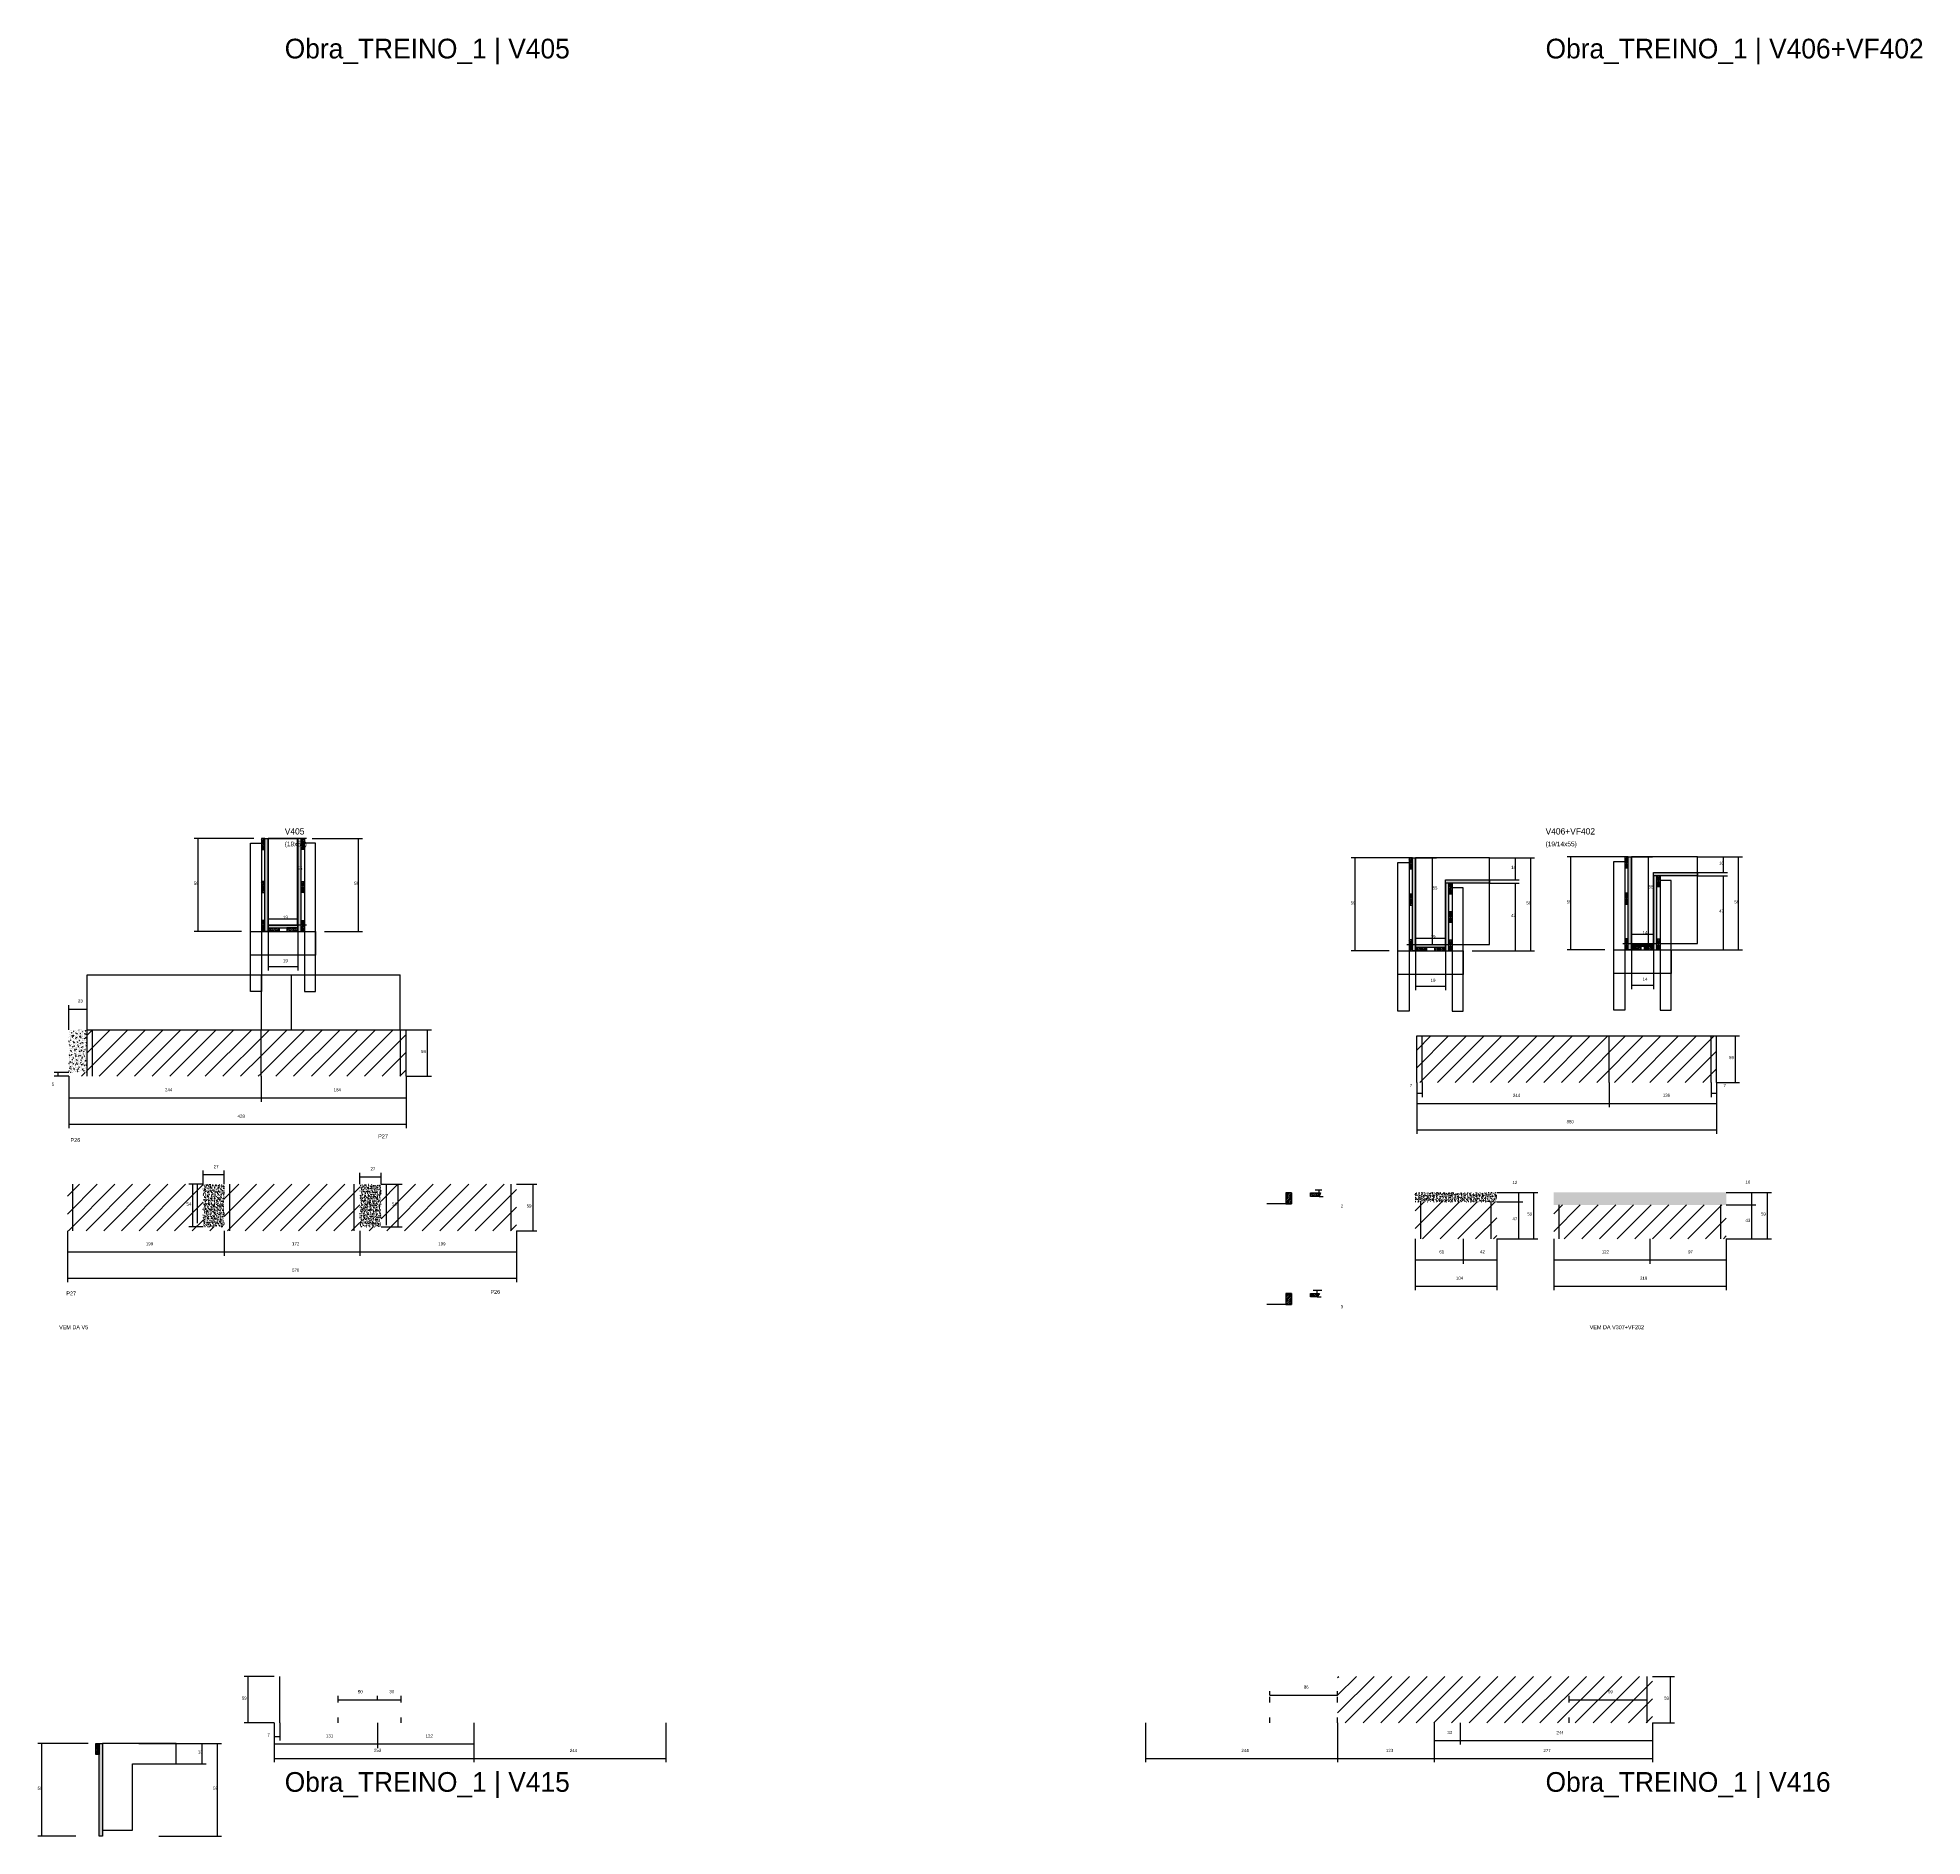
# Model space of a CAD drawing. Header units: metres. Extents: x -2848 to 22762, y -49062 to 1016.
# Drawn here: x 6087 to 8478, y -7866 to -5584 of the extents above; entities that cross this region are included whole.
import ezdxf

# ---------------------------------------------------------------- set-up
doc = ezdxf.new("R2010")
doc.units = ezdxf.units.M
for name, color, linetype in [('CONCRETO', 251, 'Continuous'), ('COTA', 4, 'Continuous'), ('Cota Seção (2x)', 4, 'Continuous'), ('Hachura', 253, 'Continuous'), ('LABEL_ID', 3, 'Continuous'), ('Madeira', 126, 'Continuous'), ('NOMENCLATURA', 7, 'Continuous'), ('Painéis', 200, 'Continuous'), ('REAPROVEITAMENTO', 251, 'Continuous'), ('SARR_2.2x7', 40, 'Continuous'), ('SARR_3.5x7', 81, 'Continuous'), ('SARR_EDITAR', 141, 'Continuous'), ('Texto Seção', 7, 'Continuous')]:
    doc.layers.add(name, color=color, linetype=linetype)

msp = doc.modelspace()

# ---------------------------------------------------------------- hatches: boundary and pattern name
at = {"layer": 'COTA'}
h = msp.add_hatch(dxfattribs=at)
h.set_pattern_fill('AR-CONC', scale=0.03)
h.paths.add_polyline_path([(6149.1, -6842.9), (6126.1, -6842.9), (6126.1, -6842.9), (6126.1, -6896.9), (6126.1, -6896.9), (6149.1, -6896.9), (6149.1, -6896.9), (6149.1, -6842.9)])
h = msp.add_hatch(dxfattribs=at)
h.set_pattern_fill('AR-CONC', scale=0.03)
h.paths.add_polyline_path([(6323.3, -7039), (6296.3, -7039), (6296.3, -7093), (6323.3, -7093)])
h = msp.add_hatch(dxfattribs=at)
h.set_pattern_fill('AR-CONC', scale=0.03)
h.paths.add_polyline_path([(6522.3, -7041.2), (6522.3, -7039), (6495.3, -7039), (6495.3, -7093), (6522.3, -7093)])
h = msp.add_hatch(dxfattribs=at)
h.set_pattern_fill('AR-CONC', scale=0.03)
h.paths.add_polyline_path([(7938.1, -7049.2), (7834.6, -7049.2), (7834.6, -7061.2), (7938.1, -7061.2)])
h = msp.add_hatch(dxfattribs=at)
h.set_pattern_fill('AR-CONC', scale=0.03)
h.paths.add_polyline_path([(8229.3, -7049.2), (8010.3, -7049.2), (8010.3, -7065.2), (8229.3, -7065.2)])
at = {"layer": 'Hachura'}
h = msp.add_hatch(dxfattribs=at)
h.set_pattern_fill('ANSI31', scale=0.5)
h.paths.add_polyline_path([(6370.4, -6614), (6374.8, -6614), (6374.8, -6614), (6374.8, -6600), (6374.8, -6600), (6370.4, -6600), (6370.4, -6600), (6370.4, -6614)])
h = msp.add_hatch(color=8, dxfattribs=at)
h.dxf.hatch_style = 1
h.paths.add_polyline_path([(6378.8, -6600), (6374.8, -6600), (6374.8, -6600), (6374.8, -6718), (6374.8, -6718), (6378.8, -6718), (6378.8, -6718), (6378.8, -6600)])
h = msp.add_hatch(color=8, dxfattribs=at)
h.dxf.hatch_style = 1
h.paths.add_polyline_path([(6420.8, -6600), (6416.8, -6600), (6416.8, -6600), (6416.8, -6718), (6416.8, -6718), (6420.8, -6718), (6420.8, -6718), (6420.8, -6600)])
h = msp.add_hatch(dxfattribs=at)
h.set_pattern_fill('ANSI31', scale=0.5)
h.paths.add_polyline_path([(6425.2, -6614), (6420.8, -6614), (6420.8, -6614), (6420.8, -6600), (6420.8, -6600), (6425.2, -6600), (6425.2, -6600), (6425.2, -6614)])
h = msp.add_hatch(dxfattribs=at)
h.set_pattern_fill('ANSI31', scale=0.5)
h.paths.add_polyline_path([(8100.6, -6637.4), (8105, -6637.4), (8105, -6637.4), (8105, -6623.4), (8105, -6623.4), (8100.6, -6623.4), (8100.6, -6623.4), (8100.6, -6637.4)])
h = msp.add_hatch(color=8, dxfattribs=at)
h.dxf.hatch_style = 1
h.paths.add_polyline_path([(8105, -6623.4), (8109, -6623.4), (8109, -6623.4), (8109, -6741.4), (8109, -6741.4), (8105, -6741.4), (8105, -6741.4), (8105, -6623.4)])
h = msp.add_hatch(dxfattribs=at)
h.set_pattern_fill('ANSI31', scale=0.5)
h.paths.add_polyline_path([(7826.7, -6638.7), (7831.1, -6638.7), (7831.1, -6638.7), (7831.1, -6624.7), (7831.1, -6624.7), (7826.7, -6624.7), (7826.7, -6624.7), (7826.7, -6638.7)])
h = msp.add_hatch(color=8, dxfattribs=at)
h.dxf.hatch_style = 1
h.paths.add_polyline_path([(7831.1, -6624.7), (7835.1, -6624.7), (7835.1, -6624.7), (7835.1, -6742.7), (7835.1, -6742.7), (7831.1, -6742.7), (7831.1, -6742.7), (7831.1, -6624.7)])
h = msp.add_hatch(color=8, dxfattribs=at)
h.dxf.hatch_style = 1
h.paths.add_polyline_path([(8137, -6647.4), (8137, -6643.4), (8137, -6643.4), (8192.6, -6643.4), (8192.6, -6643.4), (8192.6, -6647.4), (8192.6, -6647.4), (8137, -6647.4)])
h = msp.add_hatch(color=8, dxfattribs=at)
h.dxf.hatch_style = 1
h.paths.add_polyline_path([(8141, -6647.4), (8137, -6647.4), (8137, -6647.4), (8137, -6741.4), (8137, -6741.4), (8141, -6741.4), (8141, -6741.4), (8141, -6647.4)])
h = msp.add_hatch(dxfattribs=at)
h.set_pattern_fill('ANSI31', scale=0.5)
h.paths.add_polyline_path([(8145.4, -6661.4), (8141, -6661.4), (8141, -6661.4), (8141, -6647.4), (8141, -6647.4), (8145.4, -6647.4), (8145.4, -6647.4), (8145.4, -6661.4)])
h = msp.add_hatch(dxfattribs=at)
h.set_pattern_fill('ANSI31', scale=0.5)
h.paths.add_polyline_path([(6370.4, -6668.8), (6374.8, -6668.8), (6374.8, -6668.8), (6374.8, -6654.8), (6374.8, -6654.8), (6370.4, -6654.8), (6370.4, -6654.8), (6370.4, -6668.8)])
h = msp.add_hatch(dxfattribs=at)
h.set_pattern_fill('ANSI31', scale=0.5)
h.paths.add_polyline_path([(6425.2, -6668.8), (6420.8, -6668.8), (6420.8, -6668.8), (6420.8, -6654.8), (6420.8, -6654.8), (6425.2, -6654.8), (6425.2, -6654.8), (6425.2, -6668.8)])
h = msp.add_hatch(dxfattribs=at)
h.set_pattern_fill('ANSI31', scale=0.5)
h.paths.add_polyline_path([(7826.7, -6684.6), (7831.1, -6684.6), (7831.1, -6684.6), (7831.1, -6670.6), (7831.1, -6670.6), (7826.7, -6670.6), (7826.7, -6670.6), (7826.7, -6684.6)])
h = msp.add_hatch(color=8, dxfattribs=at)
h.dxf.hatch_style = 1
h.paths.add_polyline_path([(7873.1, -6656.7), (7873.1, -6652.7), (7873.1, -6652.7), (7928.7, -6652.7), (7928.7, -6652.7), (7928.7, -6656.7), (7928.7, -6656.7), (7873.1, -6656.7)])
h = msp.add_hatch(color=8, dxfattribs=at)
h.dxf.hatch_style = 1
h.paths.add_polyline_path([(7877.1, -6656.7), (7873.1, -6656.7), (7873.1, -6656.7), (7873.1, -6742.7), (7873.1, -6742.7), (7877.1, -6742.7), (7877.1, -6742.7), (7877.1, -6656.7)])
h = msp.add_hatch(dxfattribs=at)
h.set_pattern_fill('ANSI31', scale=0.5)
h.paths.add_polyline_path([(7881.5, -6670.7), (7877.1, -6670.7), (7877.1, -6670.7), (7877.1, -6656.7), (7877.1, -6656.7), (7881.5, -6656.7), (7881.5, -6656.7), (7881.5, -6670.7)])
h = msp.add_hatch(dxfattribs=at)
h.set_pattern_fill('ANSI31', scale=0.5)
h.paths.add_polyline_path([(8100.6, -6683.3), (8105, -6683.3), (8105, -6683.3), (8105, -6669.3), (8105, -6669.3), (8100.6, -6669.3), (8100.6, -6669.3), (8100.6, -6683.3)])
h = msp.add_hatch(dxfattribs=at)
h.set_pattern_fill('ANSI31', scale=0.5)
h.paths.add_polyline_path([(7881.5, -6706.7), (7877.1, -6706.7), (7877.1, -6706.7), (7877.1, -6692.7), (7877.1, -6692.7), (7881.5, -6692.7), (7881.5, -6692.7), (7881.5, -6706.7)])
h = msp.add_hatch(dxfattribs=at)
h.set_pattern_fill('ANSI31', scale=0.5)
h.paths.add_polyline_path([(6370.4, -6718), (6374.8, -6718), (6374.8, -6718), (6374.8, -6704), (6374.8, -6704), (6370.4, -6704), (6370.4, -6704), (6370.4, -6718)])
h = msp.add_hatch(color=8, dxfattribs=at)
h.dxf.hatch_style = 1
h.paths.add_polyline_path([(6416.8, -6713.6), (6416.8, -6710), (6416.8, -6710), (6378.8, -6710), (6378.8, -6710), (6378.8, -6713.6), (6378.8, -6713.6), (6416.8, -6713.6)])
h = msp.add_hatch(dxfattribs=at)
h.set_pattern_fill('ANSI31', scale=0.5)
h.paths.add_polyline_path([(6378.8, -6718), (6378.8, -6713.6), (6378.8, -6713.6), (6392.8, -6713.6), (6392.8, -6713.6), (6392.8, -6718), (6392.8, -6718), (6378.8, -6718)])
h = msp.add_hatch(dxfattribs=at)
h.set_pattern_fill('ANSI31', scale=0.5)
h.paths.add_polyline_path([(6416.8, -6718), (6416.8, -6713.6), (6416.8, -6713.6), (6402.8, -6713.6), (6402.8, -6713.6), (6402.8, -6718), (6402.8, -6718), (6416.8, -6718)])
h = msp.add_hatch(dxfattribs=at)
h.set_pattern_fill('ANSI31', scale=0.5)
h.paths.add_polyline_path([(6425.2, -6718), (6420.8, -6718), (6420.8, -6718), (6420.8, -6704), (6420.8, -6704), (6425.2, -6704), (6425.2, -6704), (6425.2, -6718)])
h = msp.add_hatch(dxfattribs=at)
h.set_pattern_fill('ANSI31', scale=0.5)
h.paths.add_polyline_path([(7826.7, -6742.7), (7831.1, -6742.7), (7831.1, -6742.7), (7831.1, -6728.7), (7831.1, -6728.7), (7826.7, -6728.7), (7826.7, -6728.7), (7826.7, -6742.7)])
h = msp.add_hatch(color=8, dxfattribs=at)
h.dxf.hatch_style = 1
h.paths.add_polyline_path([(7835.1, -6738.3), (7835.1, -6734.7), (7835.1, -6734.7), (7873.1, -6734.7), (7873.1, -6734.7), (7873.1, -6738.3), (7873.1, -6738.3), (7835.1, -6738.3)])
h = msp.add_hatch(dxfattribs=at)
h.set_pattern_fill('ANSI31', scale=0.5)
h.paths.add_polyline_path([(7835.1, -6742.7), (7835.1, -6738.3), (7835.1, -6738.3), (7849.1, -6738.3), (7849.1, -6738.3), (7849.1, -6742.7), (7849.1, -6742.7), (7835.1, -6742.7)])
h = msp.add_hatch(dxfattribs=at)
h.set_pattern_fill('ANSI31', scale=0.5)
h.paths.add_polyline_path([(7873.1, -6742.7), (7873.1, -6738.3), (7873.1, -6738.3), (7859.1, -6738.3), (7859.1, -6738.3), (7859.1, -6742.7), (7859.1, -6742.7), (7873.1, -6742.7)])
h = msp.add_hatch(dxfattribs=at)
h.set_pattern_fill('ANSI31', scale=0.5)
h.paths.add_polyline_path([(7881.5, -6742.7), (7877.1, -6742.7), (7877.1, -6742.7), (7877.1, -6728.7), (7877.1, -6728.7), (7881.5, -6728.7), (7881.5, -6728.7), (7881.5, -6742.7)])
h = msp.add_hatch(dxfattribs=at)
h.set_pattern_fill('ANSI31', scale=0.5)
h.paths.add_polyline_path([(8100.6, -6741.4), (8105, -6741.4), (8105, -6741.4), (8105, -6727.4), (8105, -6727.4), (8100.6, -6727.4), (8100.6, -6727.4), (8100.6, -6741.4)])
h = msp.add_hatch(color=8, dxfattribs=at)
h.dxf.hatch_style = 1
h.paths.add_polyline_path([(8109, -6737), (8109, -6733.4), (8109, -6733.4), (8137, -6733.4), (8137, -6733.4), (8137, -6737), (8137, -6737), (8109, -6737)])
h = msp.add_hatch(dxfattribs=at)
h.set_pattern_fill('ANSI31', scale=0.5)
h.paths.add_polyline_path([(8109, -6741.4), (8109, -6737), (8109, -6737), (8121, -6737), (8121, -6737), (8121, -6741.4), (8121, -6741.4), (8109, -6741.4)])
h = msp.add_hatch(dxfattribs=at)
h.set_pattern_fill('ANSI31', scale=0.5)
h.paths.add_polyline_path([(8137, -6741.4), (8137, -6737), (8137, -6737), (8125, -6737), (8125, -6737), (8125, -6741.4), (8125, -6741.4), (8137, -6741.4)])
h = msp.add_hatch(dxfattribs=at)
h.set_pattern_fill('ANSI31', scale=0.5)
h.paths.add_polyline_path([(8145.4, -6741.4), (8141, -6741.4), (8141, -6741.4), (8141, -6727.4), (8141, -6727.4), (8145.4, -6727.4), (8145.4, -6727.4), (8145.4, -6741.4)])
h = msp.add_hatch(dxfattribs=at)
h.set_pattern_fill('ANSI31', scale=0.5)
h.paths.add_polyline_path([(7677.6, -7049.9), (7670.6, -7049.9), (7670.6, -7063.9), (7677.6, -7063.9)])
h = msp.add_hatch(dxfattribs=at)
h.set_pattern_fill('ANSI31', scale=0.5)
h.paths.add_polyline_path([(7714.5, -7049.9), (7712.7, -7054.3), (7712.7, -7054.3), (7701.9, -7054.3), (7701.9, -7054.3), (7701.9, -7049.9), (7701.9, -7049.9), (7714.5, -7049.9)])
h = msp.add_hatch(dxfattribs=at)
h.set_pattern_fill('ANSI31', scale=0.5)
h.paths.add_polyline_path([(7677.6, -7177.4), (7670.6, -7177.4), (7670.6, -7191.4), (7677.6, -7191.4)])
h = msp.add_hatch(dxfattribs=at)
h.set_pattern_fill('ANSI31', scale=0.5)
h.paths.add_polyline_path([(7713.3, -7177.4), (7710.1, -7181.8), (7710.1, -7181.8), (7701.9, -7181.8), (7701.9, -7181.8), (7701.9, -7177.4), (7701.9, -7177.4), (7713.3, -7177.4)])
h = msp.add_hatch(dxfattribs=at)
h.set_pattern_fill('ANSI31', scale=0.5)
h.paths.add_polyline_path([(6164.7, -7762.5), (6160.3, -7762.5), (6160.3, -7762.5), (6160.3, -7748.5), (6160.3, -7748.5), (6164.7, -7748.5), (6164.7, -7748.5), (6164.7, -7762.5)])
h = msp.add_hatch(color=8, dxfattribs=at)
h.dxf.hatch_style = 1
h.paths.add_polyline_path([(6164.7, -7748.5), (6168.7, -7748.5), (6168.7, -7748.5), (6168.7, -7866.5), (6168.7, -7866.5), (6164.7, -7866.5), (6164.7, -7866.5), (6164.7, -7748.5)])
at = {"layer": 'REAPROVEITAMENTO'}
h = msp.add_hatch(dxfattribs=at)
h.set_pattern_fill('ANSI31', scale=5)
h.paths.add_polyline_path([(6149.1, -6896.9), (6126.1, -6896.9), (6126.1, -6896.9), (6126.1, -6901.9), (6126.1, -6901.9), (6370.1, -6901.9), (6370.1, -6901.9), (6370.1, -6842.9), (6370.1, -6842.9), (6149.1, -6842.9), (6149.1, -6842.9), (6149.1, -6896.9)])
h = msp.add_hatch(dxfattribs=at)
h.set_pattern_fill('ANSI31', scale=5)
h.paths.add_polyline_path([(6554.1, -6901.9), (6554.1, -6842.9), (6554.1, -6842.9), (6370.1, -6842.9), (6370.1, -6842.9), (6370.1, -6901.9), (6370.1, -6901.9), (6554.1, -6901.9)])
h = msp.add_hatch(dxfattribs=at)
h.set_pattern_fill('ANSI31', scale=5)
h.paths.add_polyline_path([(8217, -6909.6), (8217, -6850.6), (8217, -6850.6), (7836.5, -6850.6), (7836.5, -6850.6), (7836.5, -6909.6), (7836.5, -6909.6), (8217, -6909.6)])
h = msp.add_hatch(dxfattribs=at)
h.set_pattern_fill('ANSI31', scale=5)
h.paths.add_polyline_path([(6296.3, -7093), (6296.3, -7039), (6296.3, -7039), (6124.3, -7039), (6124.3, -7039), (6124.3, -7098), (6124.3, -7098), (6323.3, -7098), (6323.3, -7098), (6323.3, -7093), (6323.3, -7093), (6296.3, -7093)])
h = msp.add_hatch(dxfattribs=at)
h.set_pattern_fill('ANSI31', scale=5)
h.paths.add_polyline_path([(6495.3, -7098), (6495.3, -7039), (6495.3, -7039), (6323.3, -7039), (6323.3, -7039), (6323.3, -7098), (6323.3, -7098), (6495.3, -7098)])
h = msp.add_hatch(dxfattribs=at)
h.set_pattern_fill('ANSI31', scale=5)
h.paths.add_polyline_path([(6522.3, -7093), (6495.3, -7093), (6495.3, -7093), (6495.3, -7098), (6495.3, -7098), (6694.3, -7098), (6694.3, -7098), (6694.3, -7039), (6694.3, -7039), (6522.3, -7039), (6522.3, -7039), (6522.3, -7093)])
h = msp.add_hatch(dxfattribs=at)
h.set_pattern_fill('ANSI31', scale=5)
h.paths.add_polyline_path([(7938.1, -7108.2), (7938.1, -7061.2), (7938.1, -7061.2), (7834.6, -7061.2), (7834.6, -7061.2), (7834.6, -7108.2), (7834.6, -7108.2), (7938.1, -7108.2)])
h = msp.add_hatch(dxfattribs=at)
h.set_pattern_fill('ANSI31', scale=5)
h.paths.add_polyline_path([(8229.3, -7108.2), (8229.3, -7065.2), (8229.3, -7065.2), (8010.3, -7065.2), (8010.3, -7065.2), (8010.3, -7108.2), (8010.3, -7108.2), (8229.3, -7108.2)])
h = msp.add_hatch(dxfattribs=at)
h.set_pattern_fill('ANSI31', scale=5)
h.paths.add_polyline_path([(7736.1, -7663.6), (7736.1, -7722.6), (7736.1, -7722.6), (8135.8, -7722.6), (8135.8, -7722.6), (8135.8, -7663.6), (8135.8, -7663.6), (7736.1, -7663.6)])

# ---------------------------------------------------------------- linework, layer by layer
at = {"layer": 'CONCRETO'}
for points in [[(6378.8, -6600), (6378.8, -6600), (6416.8, -6600), (6416.8, -6628), (6416.8, -6628), (6416.8, -6710), (6378.8, -6710), (6378.8, -6600)], [(6378.8, -6710), (6416.8, -6710), (6416.8, -6600), (6378.8, -6600)], [(8192.6, -6643.4), (8192.6, -6623.4), (8109, -6623.4), (8109, -6651.4), (8109, -6651.4), (8109, -6733.4), (8137, -6733.4), (8137, -6643.4)], [(8109, -6733.4), (8192.6, -6733.4), (8192.6, -6623.4), (8109, -6623.4)], [(7928.7, -6652.7), (7928.7, -6624.7), (7835.1, -6624.7), (7835.1, -6652.7), (7835.1, -6652.7), (7835.1, -6734.7), (7873.1, -6734.7), (7873.1, -6652.7)], [(7835.1, -6734.7), (7928.7, -6734.7), (7928.7, -6624.7), (7835.1, -6624.7)], [(6262.3, -7774.5), (6262.3, -7748.5), (6206.7, -7748.5), (6206.7, -7748.5), (6168.7, -7748.5), (6168.7, -7858.5), (6206.7, -7858.5), (6206.7, -7774.5)]]:
    msp.add_lwpolyline(points, close=True, dxfattribs=at)
at = {"layer": 'COTA'}
for p, q in [((6360.8, -6600), (6285.1, -6600)), ((6290.1, -6718), (6290.1, -6600)), ((6434.8, -6600), (6498.6, -6600)), ((6493.6, -6718), (6493.6, -6600)), ((8100.6, -6623.4), (8027.2, -6623.4)), ((8032.2, -6741.4), (8032.2, -6623.4)), ((8192.6, -6623.4), (8250, -6623.4)), ((8192.6, -6623.4), (8230.7, -6623.4)), ((8225.7, -6643.4), (8225.7, -6623.4)), ((8245, -6741.4), (8245, -6623.4)), ((7826.7, -6624.7), (7753.2, -6624.7)), ((7758.2, -6742.7), (7758.2, -6624.7)), ((7928.7, -6624.7), (7986.1, -6624.7)), ((7928.7, -6624.7), (7966.7, -6624.7)), ((7961.7, -6652.7), (7961.7, -6624.7)), ((7981.1, -6742.7), (7981.1, -6624.7)), ((8192.6, -6643.4), (8230.7, -6643.4)), ((8192.6, -6647.4), (8230.7, -6647.4)), ((8225.7, -6741.4), (8225.7, -6647.4)), ((7928.7, -6652.7), (7966.7, -6652.7)), ((7928.7, -6656.7), (7966.7, -6656.7)), ((7961.7, -6742.7), (7961.7, -6656.7)), ((6345.2, -6718), (6285.1, -6718)), ((6378.8, -6718), (6378.8, -6767.7)), ((6416.8, -6718), (6416.8, -6767.7)), ((6450.4, -6718), (6498.6, -6718)), ((7801.5, -6742.7), (7753.2, -6742.7)), ((7835.1, -6742.7), (7835.1, -6792.5)), ((7873.1, -6742.7), (7873.1, -6792.5)), ((7906.7, -6742.7), (7986.1, -6742.7)), ((7906.7, -6742.7), (7966.7, -6742.7)), ((8075.4, -6741.4), (8027.2, -6741.4)), ((8109, -6741.4), (8109, -6791.2)), ((8137, -6741.4), (8137, -6791.2)), ((8160.6, -6741.4), (8250, -6741.4)), ((8160.6, -6741.4), (8230.7, -6741.4)), ((6378.8, -6762.7), (6416.8, -6762.7)), ((7835.1, -6787.5), (7873.1, -6787.5)), ((8109, -6786.2), (8137, -6786.2)), ((6554.1, -6842.9), (6586.1, -6842.9)), ((6581.1, -6901.9), (6581.1, -6842.9)), ((8217, -6850.6), (8245.9, -6850.6)), ((8240.9, -6909.6), (8240.9, -6850.6)), ((6126.1, -6901.9), (6126.1, -6934.1)), ((6126.1, -6901.9), (6126.1, -6967.6)), ((6370.1, -6901.9), (6370.1, -6934.1)), ((6370.1, -6901.9), (6370.1, -6934.1)), ((6554.1, -6901.9), (6554.1, -6934.1)), ((6554.1, -6901.9), (6554.1, -6967.6)), ((6554.1, -6901.9), (6586.1, -6901.9)), ((7836.5, -6909.6), (7836.5, -6941.2)), ((7836.5, -6909.6), (7836.5, -6974.7)), ((7836.5, -6909.6), (7836.5, -6928.5)), ((7843.5, -6909.6), (7843.5, -6928.5)), ((8080.5, -6909.6), (8080.5, -6941.2)), ((8080.5, -6909.6), (8080.5, -6941.2)), ((8210, -6909.6), (8210, -6928.5)), ((8217, -6909.6), (8217, -6941.2)), ((8217, -6909.6), (8217, -6974.7)), ((8217, -6909.6), (8217, -6928.5)), ((8217, -6909.6), (8245.9, -6909.6)), ((6126.1, -6929.1), (6370.1, -6929.1)), ((6370.1, -6929.1), (6554.1, -6929.1)), ((7836.5, -6923.5), (7843.5, -6923.5)), ((8210, -6923.5), (8217, -6923.5)), ((7836.5, -6936.2), (8080.5, -6936.2)), ((8080.5, -6936.2), (8217, -6936.2)), ((6126.1, -6962.6), (6554.1, -6962.6)), ((7836.5, -6969.7), (8217, -6969.7)), ((6296.3, -7039), (6296.3, -7021.6)), ((6296.3, -7026.6), (6323.3, -7026.6)), ((6323.3, -7039), (6323.3, -7021.6)), ((6495.3, -7039), (6495.3, -7024.5)), ((6495.3, -7029.5), (6522.3, -7029.5)), ((6522.3, -7039), (6522.3, -7024.5)), ((6296.3, -7039), (6278.4, -7039)), ((6283.4, -7093), (6283.4, -7039)), ((6522.3, -7039), (6549.1, -7039)), ((6544.1, -7093), (6544.1, -7039)), ((6694.3, -7039), (6720.1, -7039)), ((6715.1, -7098), (6715.1, -7039)), ((7715.9, -7046.3), (7707.7, -7046.3)), ((7712.7, -7054.3), (7712.7, -7046.3)), ((7712.7, -7054.3), (7717.7, -7054.3)), ((7938.1, -7049.2), (7971, -7049.2)), ((7938.1, -7049.2), (7990.1, -7049.2)), ((7966, -7061.2), (7966, -7049.2)), ((7985.1, -7108.2), (7985.1, -7049.2)), ((8229.3, -7049.2), (8266.8, -7049.2)), ((8229.3, -7049.2), (8286.5, -7049.2)), ((8261.8, -7065.2), (8261.8, -7049.2)), ((8281.5, -7108.2), (8281.5, -7049.2)), ((7938.1, -7061.2), (7971, -7061.2)), ((7938.1, -7061.2), (7971, -7061.2)), ((7966, -7108.2), (7966, -7061.2)), ((8229.3, -7065.2), (8266.8, -7065.2)), ((8229.3, -7065.2), (8266.8, -7065.2)), ((8261.8, -7108.2), (8261.8, -7065.2)), ((6124.3, -7098), (6124.3, -7129.6)), ((6124.3, -7098), (6124.3, -7163.1)), ((6296.3, -7093), (6278.4, -7093)), ((6323.3, -7098), (6323.3, -7129.6)), ((6323.3, -7098), (6323.3, -7129.6)), ((6495.3, -7098), (6495.3, -7129.6)), ((6495.3, -7098), (6495.3, -7129.6)), ((6522.3, -7093), (6549.1, -7093)), ((6694.3, -7098), (6694.3, -7129.6)), ((6694.3, -7098), (6694.3, -7163.1)), ((6694.3, -7098), (6720.1, -7098)), ((6124.3, -7124.6), (6323.3, -7124.6)), ((6323.3, -7124.6), (6495.3, -7124.6)), ((6495.3, -7124.6), (6694.3, -7124.6)), ((7834.6, -7108.2), (7834.6, -7139.8)), ((7834.6, -7108.2), (7834.6, -7173.3)), ((7895.6, -7108.2), (7895.6, -7139.8)), ((7895.6, -7108.2), (7895.6, -7139.8)), ((7938.1, -7108.2), (7938.1, -7139.8)), ((7938.1, -7108.2), (7938.1, -7173.3)), ((7938.1, -7108.2), (7971, -7108.2)), ((7938.1, -7108.2), (7990.1, -7108.2)), ((8010.3, -7108.2), (8010.3, -7139.8)), ((8010.3, -7108.2), (8010.3, -7173.3)), ((8132.3, -7108.2), (8132.3, -7139.8)), ((8132.3, -7108.2), (8132.3, -7139.8)), ((8229.3, -7108.2), (8229.3, -7139.8)), ((8229.3, -7108.2), (8229.3, -7173.3)), ((8229.3, -7108.2), (8266.8, -7108.2)), ((8229.3, -7108.2), (8286.5, -7108.2)), ((7834.6, -7134.8), (7895.6, -7134.8)), ((7895.6, -7134.8), (7938.1, -7134.8)), ((8010.3, -7134.8), (8132.3, -7134.8)), ((8132.3, -7134.8), (8229.3, -7134.8)), ((6124.3, -7158.1), (6694.3, -7158.1)), ((7715.9, -7173.8), (7705.1, -7173.8)), ((7710.1, -7181.8), (7710.1, -7173.8)), ((7834.6, -7168.3), (7938.1, -7168.3)), ((8010.3, -7168.3), (8229.3, -7168.3)), ((7710.1, -7181.8), (7715.1, -7181.8)), ((8135.8, -7663.6), (8163.5, -7663.6)), ((8158.5, -7722.6), (8158.5, -7663.6)), ((6467.8, -7693.1), (6467.8, -7688.1)), ((6467.8, -7693.1), (6517.8, -7693.1)), ((6517.8, -7693.1), (6517.8, -7688.1)), ((7650.1, -7687.2), (7650.1, -7682.2)), ((7650.1, -7687.2), (7736.1, -7687.2)), ((7736.1, -7687.2), (7736.1, -7682.2)), ((8029.8, -7693.1), (8029.8, -7688.1)), ((8029.8, -7693.1), (8128.8, -7693.1)), ((8128.8, -7693.1), (8128.8, -7688.1)), ((6386.8, -7722.6), (6386.8, -7754.2)), ((6386.8, -7722.6), (6386.8, -7744.9)), ((6393.8, -7722.6), (6393.8, -7744.9)), ((6517.8, -7722.6), (6517.8, -7754.2)), ((6517.8, -7722.6), (6517.8, -7754.2)), ((6639.8, -7722.6), (6639.8, -7754.2)), ((7858.8, -7722.6), (7858.8, -7772.6)), ((7858.8, -7722.6), (7858.8, -7750)), ((7858.8, -7722.6), (7858.8, -7772.6)), ((7891.8, -7722.6), (7891.8, -7750)), ((7891.8, -7722.6), (7891.8, -7750)), ((8135.8, -7722.6), (8163.5, -7722.6)), ((8135.8, -7722.6), (8135.8, -7772.6)), ((8135.8, -7722.6), (8135.8, -7750)), ((6150.7, -7748.5), (6086.8, -7748.5)), ((6091.8, -7866.5), (6091.8, -7748.5)), ((6214.7, -7748.5), (6319.6, -7748.5)), ((6262.3, -7748.5), (6300.3, -7748.5)), ((6295.3, -7774.5), (6295.3, -7748.5)), ((6314.6, -7866.5), (6314.6, -7748.5)), ((6386.8, -7739.9), (6393.8, -7739.9)), ((7736.1, -7745.1), (7736.1, -7772.6)), ((7858.8, -7745), (7891.8, -7745)), ((7891.8, -7745), (8135.8, -7745)), ((6386.8, -7749.2), (6517.8, -7749.2)), ((6517.8, -7749.2), (6639.8, -7749.2)), ((7736.1, -7767.6), (7858.8, -7767.6)), ((7858.8, -7767.6), (8135.8, -7767.6)), ((6262.3, -7774.5), (6300.3, -7774.5)), ((6135.1, -7866.5), (6086.8, -7866.5)), ((6240.3, -7866.5), (6319.6, -7866.5))]:
    msp.add_line(p, q, dxfattribs=at)
at = {"layer": 'Cota Seção (2x)'}
for p, q in [((6427.8, -6600), (6411.3, -6600)), ((6416.3, -6710), (6416.3, -6600)), ((8100.6, -6623.4), (8135.6, -6623.4)), ((8130.6, -6733.4), (8130.6, -6623.4)), ((7826.7, -6624.7), (7861.6, -6624.7)), ((7856.6, -6734.7), (7856.6, -6624.7)), ((6378.8, -6718), (6378.8, -6697)), ((6378.8, -6702), (6416.8, -6702)), ((6427.8, -6710), (6411.3, -6710)), ((6416.8, -6718), (6416.8, -6697)), ((8109, -6741.4), (8109, -6716.4)), ((8137, -6741.4), (8137, -6716.4)), ((7824.1, -6734.7), (7861.6, -6734.7)), ((7835.1, -6742.7), (7835.1, -6721.7)), ((7835.1, -6726.7), (7873.1, -6726.7)), ((7873.1, -6742.7), (7873.1, -6721.7)), ((8098, -6733.4), (8135.6, -6733.4)), ((8109, -6721.4), (8137, -6721.4)), ((6126.1, -6842.9), (6126.1, -6811.5)), ((6149.1, -6842.9), (6149.1, -6811.5)), ((6126.1, -6816.5), (6149.1, -6816.5)), ((6126.1, -6896.9), (6107.4, -6896.9)), ((6126.1, -6901.9), (6107.4, -6901.9)), ((6112.4, -6901.9), (6112.4, -6896.9)), ((6386.8, -7663.6), (6348.6, -7663.6)), ((6353.6, -7722.6), (6353.6, -7663.6)), ((6517.8, -7693.1), (6517.8, -7688.1)), ((6517.8, -7693.1), (6547.8, -7693.1)), ((6547.8, -7693.1), (6547.8, -7688.1)), ((6386.8, -7722.6), (6348.6, -7722.6)), ((6386.8, -7722.6), (6386.8, -7772.6)), ((6639.8, -7722.6), (6639.8, -7772.6)), ((6639.8, -7722.6), (6639.8, -7772.6)), ((6883.8, -7722.6), (6883.8, -7772.6)), ((7492.1, -7722.6), (7492.1, -7772.6)), ((7736.1, -7722.6), (7736.1, -7772.6)), ((6386.8, -7767.6), (6639.8, -7767.6)), ((6639.8, -7767.6), (6883.8, -7767.6)), ((7492.1, -7767.6), (7736.1, -7767.6))]:
    msp.add_line(p, q, dxfattribs=at)
at = {"layer": 'Madeira'}
for points in [[(6370.4, -6614), (6374.8, -6614), (6374.8, -6600), (6370.4, -6600)], [(6425.2, -6614), (6420.8, -6614), (6420.8, -6600), (6425.2, -6600)], [(8100.6, -6637.4), (8105, -6637.4), (8105, -6623.4), (8100.6, -6623.4)], [(7826.7, -6638.7), (7831.1, -6638.7), (7831.1, -6624.7), (7826.7, -6624.7)], [(8145.4, -6661.4), (8141, -6661.4), (8141, -6647.4), (8145.4, -6647.4)], [(6370.4, -6668.8), (6374.8, -6668.8), (6374.8, -6654.8), (6370.4, -6654.8)], [(6425.2, -6668.8), (6420.8, -6668.8), (6420.8, -6654.8), (6425.2, -6654.8)], [(7826.7, -6684.6), (7831.1, -6684.6), (7831.1, -6670.6), (7826.7, -6670.6)], [(7881.5, -6670.7), (7877.1, -6670.7), (7877.1, -6656.7), (7881.5, -6656.7)], [(8100.6, -6683.3), (8105, -6683.3), (8105, -6669.3), (8100.6, -6669.3)], [(7881.5, -6706.7), (7877.1, -6706.7), (7877.1, -6692.7), (7881.5, -6692.7)], [(6370.4, -6718), (6374.8, -6718), (6374.8, -6704), (6370.4, -6704)], [(6378.8, -6718), (6378.8, -6713.6), (6392.8, -6713.6), (6392.8, -6718)], [(6416.8, -6718), (6416.8, -6713.6), (6402.8, -6713.6), (6402.8, -6718)], [(6425.2, -6718), (6420.8, -6718), (6420.8, -6704), (6425.2, -6704)], [(7826.7, -6742.7), (7831.1, -6742.7), (7831.1, -6728.7), (7826.7, -6728.7)], [(7835.1, -6742.7), (7835.1, -6738.3), (7849.1, -6738.3), (7849.1, -6742.7)], [(7873.1, -6742.7), (7873.1, -6738.3), (7859.1, -6738.3), (7859.1, -6742.7)], [(7881.5, -6742.7), (7877.1, -6742.7), (7877.1, -6728.7), (7881.5, -6728.7)], [(8100.6, -6741.4), (8105, -6741.4), (8105, -6727.4), (8100.6, -6727.4)], [(8109, -6741.4), (8109, -6737), (8121, -6737), (8121, -6741.4)], [(8137, -6741.4), (8137, -6737), (8125, -6737), (8125, -6741.4)], [(8145.4, -6741.4), (8141, -6741.4), (8141, -6727.4), (8145.4, -6727.4)], [(7677.6, -7063.9), (7677.6, -7049.9), (7670.6, -7049.9), (7670.6, -7063.9)], [(7701.9, -7049.9), (7714.5, -7049.9), (7712.7, -7054.3), (7701.9, -7054.3)], [(7677.6, -7191.4), (7677.6, -7177.4), (7670.6, -7177.4), (7670.6, -7191.4)], [(7701.9, -7177.4), (7713.3, -7177.4), (7710.1, -7181.8), (7701.9, -7181.8)], [(6164.7, -7762.5), (6160.3, -7762.5), (6160.3, -7748.5), (6164.7, -7748.5)]]:
    msp.add_lwpolyline(points, close=True, dxfattribs=at)
for points in [[(7677.6, -7049.9), (7677.6, -7063.9), (7646.1, -7063.9)], [(7677.6, -7177.4), (7677.6, -7191.4), (7646.1, -7191.4)]]:
    msp.add_lwpolyline(points, dxfattribs=at)
at = {"layer": 'Painéis'}
for p, q in [((6378.8, -6718), (6378.8, -6600)), ((6416.8, -6718), (6416.8, -6600)), ((8109, -6741.4), (8109, -6623.4)), ((7835.1, -6742.7), (7835.1, -6624.7)), ((8137, -6643.4), (8192.6, -6643.4)), ((8137, -6647.4), (8137, -6643.4)), ((8137, -6741.4), (8137, -6647.4)), ((8192.6, -6647.4), (8192.6, -6643.4)), ((7873.1, -6652.7), (7928.7, -6652.7)), ((7873.1, -6656.7), (7873.1, -6652.7)), ((7873.1, -6742.7), (7873.1, -6656.7)), ((7928.7, -6656.7), (7928.7, -6652.7)), ((6378.8, -6710), (6416.8, -6710)), ((6378.8, -6713.6), (6378.8, -6710)), ((6416.8, -6713.6), (6416.8, -6710)), ((7835.1, -6734.7), (7873.1, -6734.7)), ((7835.1, -6738.3), (7835.1, -6734.7)), ((7873.1, -6738.3), (7873.1, -6734.7)), ((8109, -6733.4), (8137, -6733.4)), ((8109, -6737), (8109, -6733.4)), ((8137, -6737), (8137, -6733.4)), ((6149.1, -6772.9), (6370.4, -6772.9)), ((6149.1, -6842.9), (6149.1, -6772.9)), ((6370.4, -6842.9), (6370.4, -6772.9)), ((6370.4, -6772.9), (6408.4, -6772.9)), ((6370.4, -6842.9), (6370.4, -6772.9)), ((6408.4, -6842.9), (6408.4, -6772.9)), ((6408.4, -6772.9), (6546.4, -6772.9)), ((6408.4, -6842.9), (6408.4, -6772.9)), ((6546.4, -6842.9), (6546.4, -6772.9)), ((6149.1, -6842.9), (6554.1, -6842.9)), ((6149.1, -6896.9), (6149.1, -6842.9)), ((6149.1, -6842.9), (6370.4, -6842.9)), ((6370.1, -6901.9), (6370.1, -6842.9)), ((6370.4, -6842.9), (6408.4, -6842.9)), ((6408.4, -6842.9), (6546.4, -6842.9)), ((6554.1, -6901.9), (6554.1, -6842.9)), ((7836.5, -6850.6), (8217, -6850.6)), ((7836.5, -6909.6), (7836.5, -6850.6)), ((8080.5, -6909.6), (8080.5, -6850.6)), ((8217, -6909.6), (8217, -6850.6))]:
    msp.add_line(p, q, dxfattribs=at)
for points in [[(6374.8, -6600), (6378.8, -6600), (6378.8, -6718), (6374.8, -6718)], [(6420.8, -6600), (6416.8, -6600), (6416.8, -6718), (6420.8, -6718)], [(8105, -6623.4), (8109, -6623.4), (8109, -6741.4), (8105, -6741.4)], [(7831.1, -6624.7), (7835.1, -6624.7), (7835.1, -6742.7), (7831.1, -6742.7)], [(8137, -6647.4), (8137, -6643.4), (8192.6, -6643.4), (8192.6, -6647.4)], [(8141, -6647.4), (8137, -6647.4), (8137, -6741.4), (8141, -6741.4)], [(7873.1, -6656.7), (7873.1, -6652.7), (7928.7, -6652.7), (7928.7, -6656.7)], [(7877.1, -6656.7), (7873.1, -6656.7), (7873.1, -6742.7), (7877.1, -6742.7)], [(6416.8, -6713.6), (6416.8, -6710), (6378.8, -6710), (6378.8, -6713.6)], [(7835.1, -6738.3), (7835.1, -6734.7), (7873.1, -6734.7), (7873.1, -6738.3)], [(8109, -6737), (8109, -6733.4), (8137, -6733.4), (8137, -6737)], [(6164.7, -7748.5), (6168.7, -7748.5), (6168.7, -7866.5), (6164.7, -7866.5)]]:
    msp.add_lwpolyline(points, close=True, dxfattribs=at)
at = {"layer": 'SARR_2.2x7'}
for p, q in [((6156.1, -6901.9), (6156.1, -6842.9)), ((6547.1, -6901.9), (6547.1, -6842.9)), ((7843.5, -6909.6), (7843.5, -6850.6)), ((8210, -6909.6), (8210, -6850.6)), ((6131.3, -7098), (6131.3, -7039)), ((6289.3, -7088.5), (6289.3, -7039)), ((6330.3, -7098), (6330.3, -7039)), ((6488.3, -7098), (6488.3, -7039)), ((6529.3, -7091), (6529.3, -7039)), ((6687.3, -7098), (6687.3, -7039)), ((7841.6, -7108.2), (7841.6, -7061.2)), ((7931.1, -7108.2), (7931.1, -7061.2)), ((8017.3, -7108.2), (8017.3, -7065.2)), ((8222.3, -7108.2), (8222.3, -7065.2)), ((6393.8, -7722.6), (6393.8, -7663.6)), ((8128.8, -7722.6), (8128.8, -7663.6)), ((6467.8, -7696.6), (6467.8, -7689.6)), ((6547.8, -7696.6), (6547.8, -7689.6)), ((7650.1, -7696.6), (7650.1, -7689.6)), ((7736.1, -7696.6), (7736.1, -7689.6)), ((8029.8, -7696.6), (8029.8, -7689.6)), ((6467.8, -7722.6), (6467.8, -7715.6)), ((6547.8, -7722.6), (6547.8, -7715.6)), ((7650.1, -7722.6), (7650.1, -7715.6)), ((7736.1, -7722.6), (7736.1, -7715.6)), ((8029.8, -7722.6), (8029.8, -7715.6))]:
    msp.add_line(p, q, dxfattribs=at)
at = {"layer": 'SARR_3.5x7'}
for points in [[(6356.4, -6606), (6370.4, -6606), (6370.4, -6794.4), (6356.4, -6794.4)], [(6439.2, -6606), (6425.2, -6606), (6425.2, -6794.4), (6439.2, -6794.4)], [(7812.7, -6630.7), (7826.7, -6630.7), (7826.7, -6819.2), (7812.7, -6819.2)], [(8086.6, -6629.4), (8100.6, -6629.4), (8100.6, -6817.9), (8086.6, -6817.9)], [(7895.5, -6662.7), (7881.5, -6662.7), (7881.5, -6819.2), (7895.5, -6819.2)], [(8159.4, -6653.4), (8145.4, -6653.4), (8145.4, -6817.9), (8159.4, -6817.9)], [(6356.4, -6718), (6439.2, -6718), (6439.2, -6748), (6356.4, -6748)], [(7812.7, -6742.7), (7895.5, -6742.7), (7895.5, -6772.8), (7812.7, -6772.8)], [(8086.6, -6741.4), (8159.4, -6741.4), (8159.4, -6771.5), (8086.6, -6771.5)]]:
    msp.add_lwpolyline(points, close=True, dxfattribs=at)
at = {"layer": 'SARR_EDITAR'}
msp.add_line((6149.1, -6901.9), (6149.1, -6896.9), dxfattribs=at)

# ---------------------------------------------------------------- texts
at = {"layer": 'COTA'}
for s, p in [('14', (7956.2, -6638.7)), ('10', (8220.2, -6633.4)), ('59', (6284.6, -6659)), ('59', (6488.1, -6659)), ('59', (7752.7, -6683.7)), ('43', (7956.2, -6699.7)), ('59', (7975.6, -6683.7)), ('59', (8026.7, -6682.4)), ('47', (8220.2, -6694.4)), ('59', (8239.5, -6682.4)), ('19', (6397.8, -6757.2)), ('19', (7854.1, -6782)), ('14', (8123, -6780.7)), ('59', (6572.9, -6872.4)), ('59', (8232.8, -6880.1)), ('7', (7827.6, -6915.5)), ('7', (8225.9, -6915.5)), ('244', (6248.1, -6921)), ('184', (6462.1, -6921)), ('244', (7958.5, -6928.1)), ('136', (8148.7, -6927.9)), ('428', (6340.1, -6954.5)), ('380', (8026.7, -6961.5)), ('27', (6309.8, -7018.6)), ('27', (6508.8, -7021.4)), ('12', (7958, -7038.6)), ('16', (8253.7, -7038.2)), ('54', (6275.3, -7066)), ('54', (6536, -7066)), ('59', (6707, -7068.5)), ('2', (7740, -7068.7)), ('59', (7976.9, -7078.7)), ('59', (8273.4, -7078.7)), ('47', (7958, -7084.7)), ('43', (8253.6, -7086.7)), ('199', (6223.8, -7116.5)), ('172', (6409.3, -7116.5)), ('199', (6594.8, -7116.5)), ('61', (7865.1, -7126.7)), ('42', (7916.8, -7126.7)), ('122', (8071.3, -7126.7)), ('97', (8180.8, -7126.7)), ('570', (6409.3, -7150)), ('104', (7886.3, -7160.1)), ('219', (8119.8, -7160.2)), ('3', (7740, -7196.3)), ('86', (7693.1, -7679.1)), ('50', (6492.8, -7685)), ('99', (8079.3, -7685)), ('59', (8150.4, -7693.1)), ('7', (6377.9, -7739.9)), ('131', (6452.3, -7741)), ('122', (6578.8, -7741.2)), ('33', (7875.3, -7736.8)), ('244', (8013.8, -7736.9)), ('13', (6289.8, -7761.5)), ('123', (7797.4, -7759.5)), ('277', (7997.3, -7759.5)), ('59', (6086.3, -7807.5)), ('59', (6309.1, -7807.5))]:
    msp.add_text(s, height=4, dxfattribs=at).set_placement(p)
at = {"layer": 'Cota Seção (2x)'}
for s, p in [('55', (6416.3, -6640)), ('55', (7856.6, -6664.7)), ('55', (8130.6, -6663.4)), ('19', (6397.8, -6702)), ('14', (8123.1, -6721.4)), ('19', (7854.1, -6726.7)), ('23', (6137.6, -6808.3)), ('5', (6104.3, -6913.9)), ('59', (6345.5, -7693.1)), ('30', (6532.8, -7684.9)), ('253', (6513.3, -7759.4)), ('244', (6761.8, -7759.5)), ('244', (7614.1, -7759.5))]:
    msp.add_text(s, height=4, dxfattribs=at).set_placement(p)
at = {"layer": 'LABEL_ID'}
for s, p in [('Obra_TREINO_1 | V405', (6400, -5610)), ('Obra_TREINO_1 | V406+VF402', (8000, -5610)), ('Obra_TREINO_1 | V415', (6400, -7810)), ('Obra_TREINO_1 | V416', (8000, -7810))]:
    msp.add_text(s, height=25, dxfattribs=at).set_placement(p)
at = {"layer": 'NOMENCLATURA'}
for s, p in [('P26', (6128.2, -6985.3)), ('P27', (6518.6, -6980.6)), ('P26', (6661.1, -7178)), ('P27', (6122.9, -7180))]:
    msp.add_text(s, height=5, dxfattribs=at).set_placement(p)
at = {"layer": 'Texto Seção'}
for s, height, p in [('V405', 8, (6400, -6595)), ('V406+VF402', 8, (8000, -6595)), ('(19x55)', 6, (6400, -6610)), ('(19/14x55)', 6, (8000, -6610)), ('VEM DA V5', 5, (6113.7, -7222.9)), ('VEM DA V307+VF202', 5, (8056, -7222.9))]:
    msp.add_text(s, height=height, dxfattribs=at).set_placement(p)

doc.saveas('drawing.dxf')
